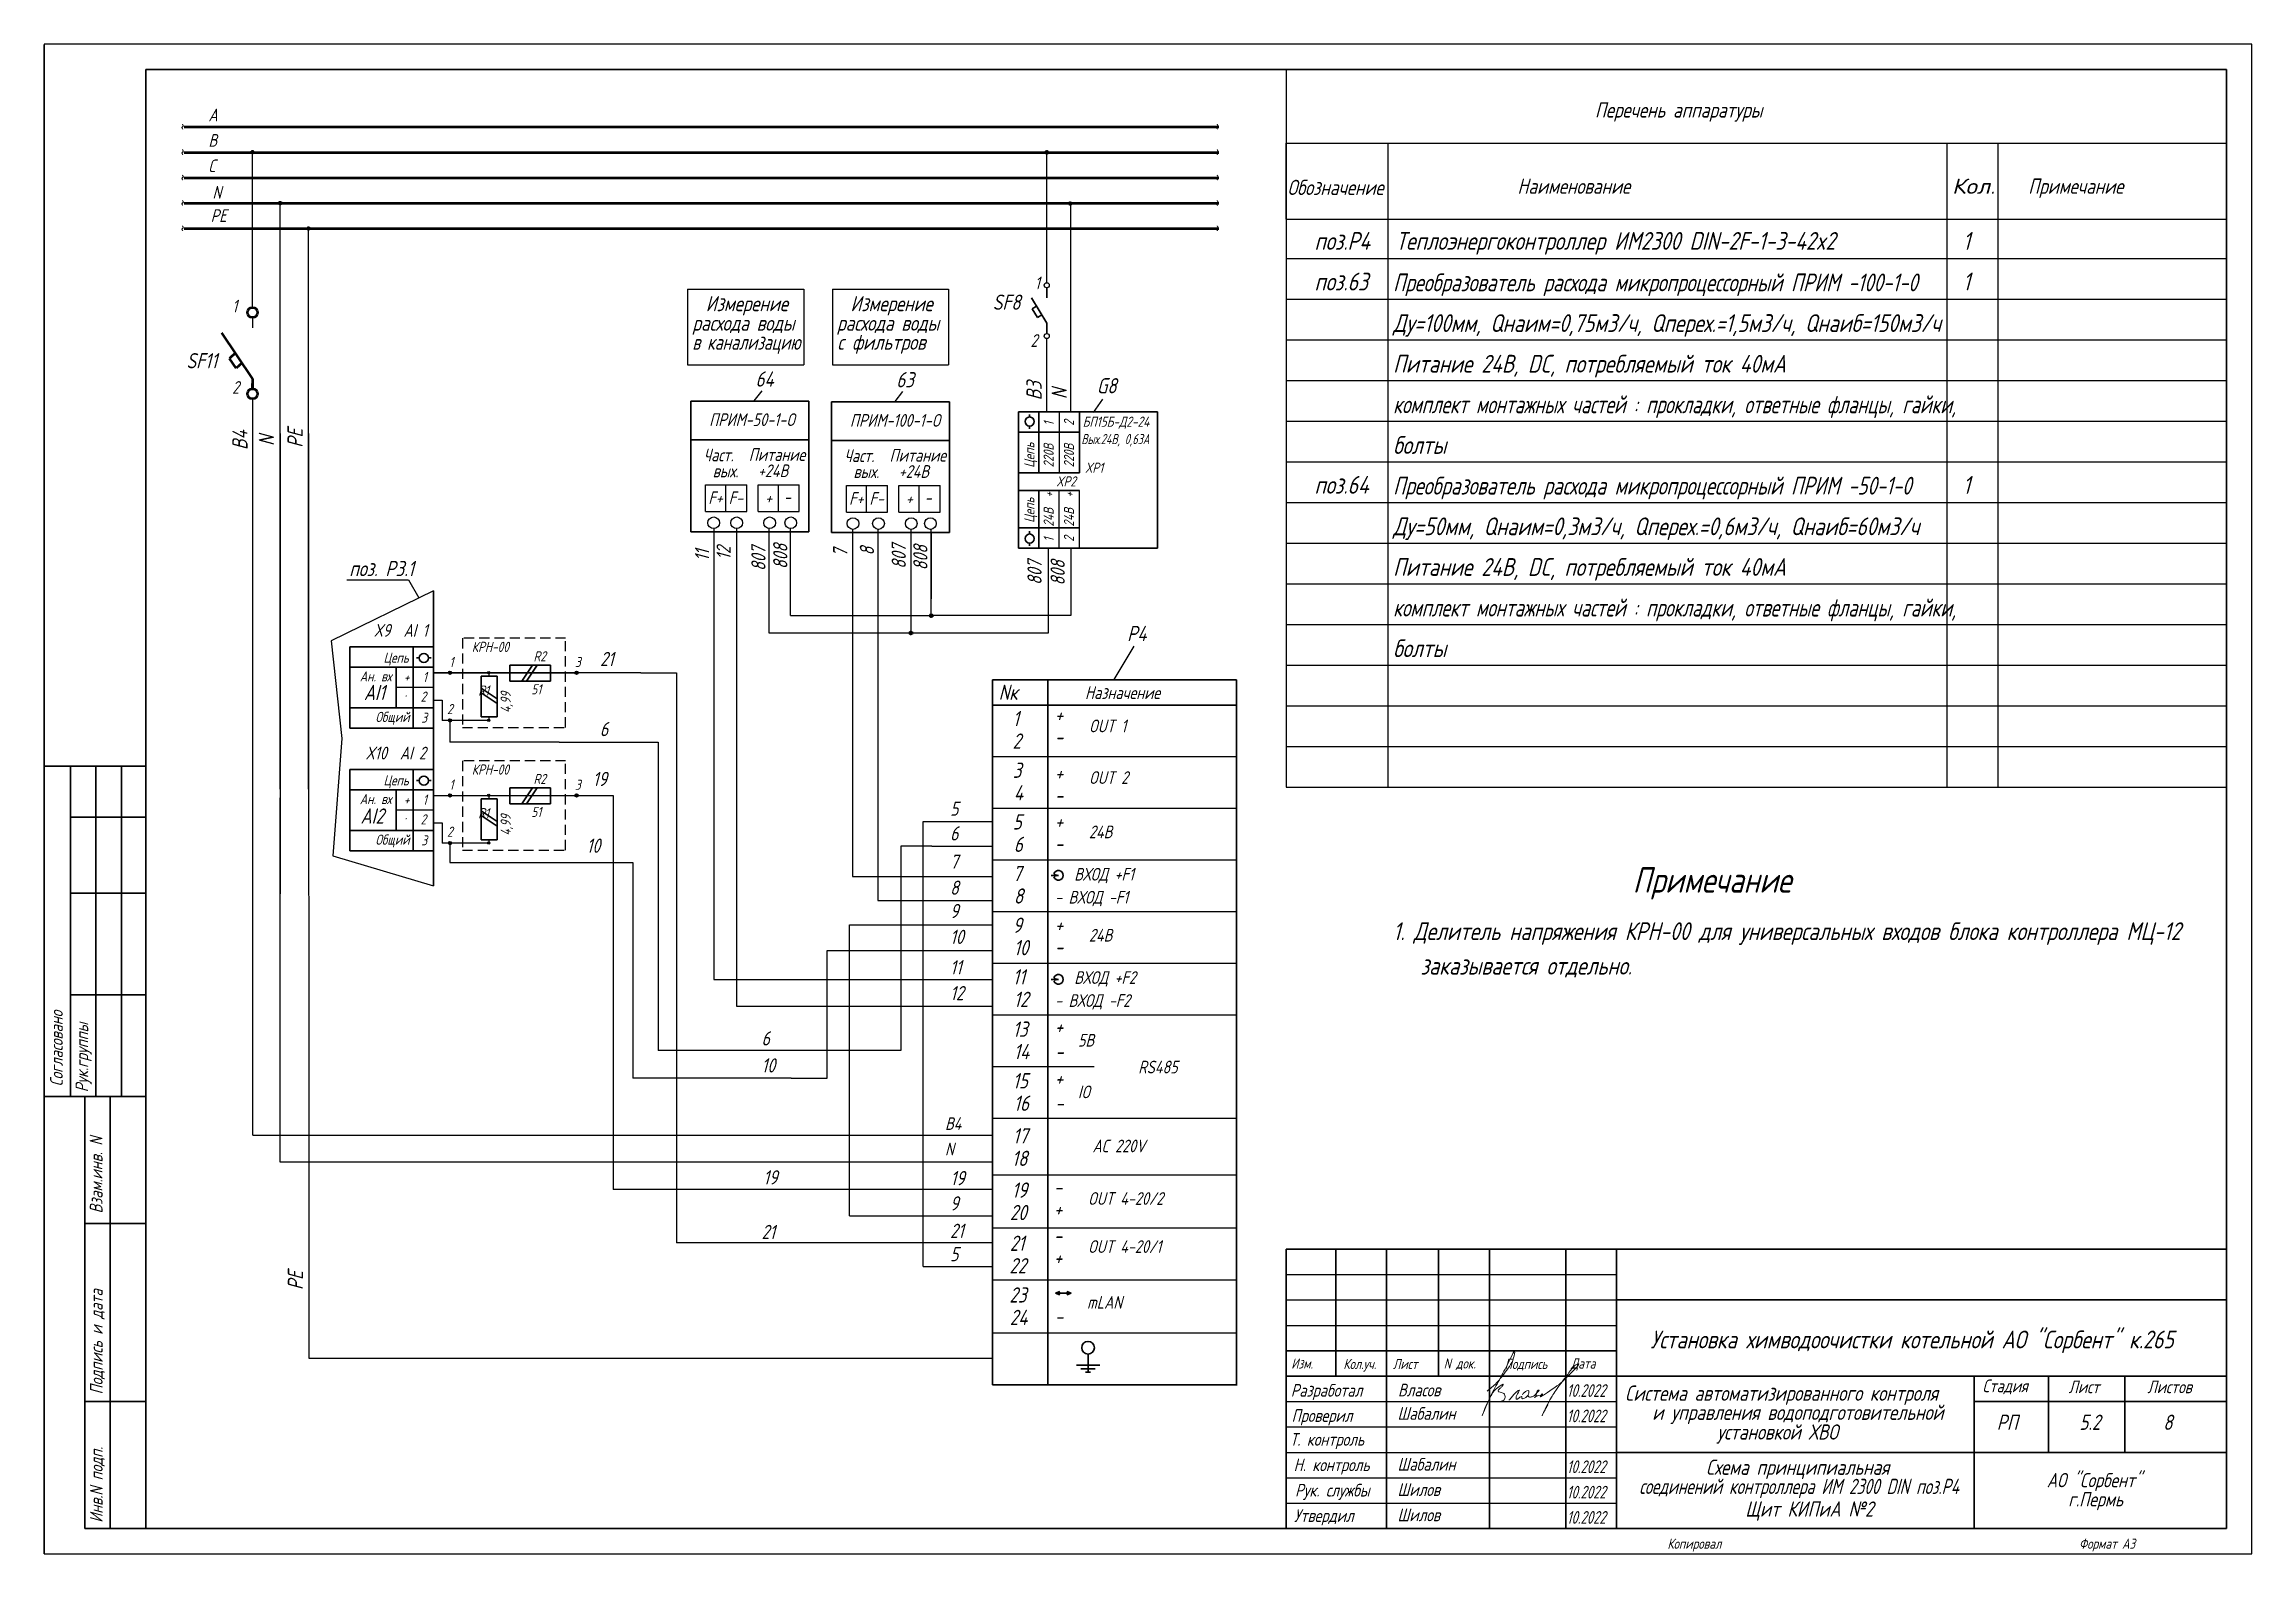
# Model space of a CAD drawing. Header units: millimetres. Extents: x 1131 to 1566, y -622 to -325.
import ezdxf
from ezdxf.enums import TextEntityAlignment as Align

# ---------------------------------------------------------------- set-up
doc = ezdxf.new("R2010")
doc.units = ezdxf.units.MM
doc.linetypes.add('HIDDEN', pattern=[0.375, 0.25, -0.125])
doc.layers.add('MAIN', color=7, linetype='Continuous', lineweight=50)
doc.layers.add('Текст', color=7, linetype='Continuous', lineweight=50)
doc.layers.add('АСУТП', color=7, linetype='Continuous')
doc.layers.add('проводка', color=184, linetype='Continuous')
doc.styles.add('GOST тип А', font='GOST_A.TTF', dxfattribs={"oblique": 15})
doc.styles.add('ROMANC', font='GOST_A.TTF', dxfattribs={"height": 2.5})
doc.styles.get("Standard").update_dxf_attribs({"font": 'GOST_A.TTF', "oblique": 15})
doc.styles.add('АСУТП', font='GOST_A.TTF', dxfattribs={"oblique": 15})

# ---------------------------------------------------------------- blocks, each defined once
blk = doc.blocks.new('Власов')
at = {"layer": 'проводка', "lineweight": 18}
for points in [[(-0.58, 2.47), (1.27, 4.07), (2.73, 5.82), (3.82, 7.33), (4.64, 9.02), (4.84, 10.28), (4.04, 8.93), (3.16, 7.2), (1.39, 3.86), (0.52, 2.26), (-1.55, -2.37), (-0.72, -0.35), (0.34, 1.8), (1.73, 3.31), (2.62, 3.78), (2.31, 3.3), (1.91, 2.96), (1.61, 2.44), (2.21, 2.21), (2.85, 1.83), (2.99, 1.4), (2.77, 0.75), (2.36, 0.49), (2.18, 0.43), (2.07, 0.4), (1.98, 0.4)], [(3.73, 0.66), (4.37, 1.39), (4.91, 2.01), (5.22, 2.29), (5.78, 2.66), (5.59, 2.28), (5.16, 1.05), (5.19, 0.9), (5.7, 1.1), (6.25, 1.38), (6.27, 1.2), (6.3, 1.02), (7.02, 1.21), (7.63, 2.13), (7.63, 2.52), (6.76, 2.22), (6.42, 1.7)]]:
    blk.add_spline(points, degree=3, dxfattribs=at)
for points, knots in [([(9.73, 1.6), (9.73, 1.6), (10.28, 1.61), (10.33, 1.73), (10.3, 1.95), (10.1, 1.88), (9.94, 1.44), (9.82, 1.2), (10.65, 1.75), (14.06, 4.01), (14.83, 4.98), (18.2, 8.2), (16.58, 7.61), (15.42, 5.89), (12.84, 2.54), (12.14, 1.35), (11.17, -0.37), (10.2, -2.51), (10.72, -1.41), (10.96, -1), (11.17, -0.6), (11.31, -0.38), (11.4, -0.29)], [5.202172, 5.202172, 5.202172, 5.202172, 5.207482, 5.981017, 6.074049, 6.477149, 7.534813, 8.416864, 10.873297, 16.080912, 19.105162, 21.731982, 23.469351, 25.755203, 29.311429, 34.513333, 38.416271, 38.862024, 39.053994, 43.961574, 49.897464, 51.239132, 51.239132, 51.239132, 51.239132]), ([(7.53, 1.66), (7.5, 1.54), (7.54, 1.28), (8.01, 1.24), (8.83, 1.57), (9.1, 2.08), (9.9, 2.69), (9.43, 2.64), (9.3, 2.52), (9.14, 2.21), (9.04, 1.25), (8.71, 1.13), (8.92, 1.39), (9.3, 1.54), (9.6, 1.6)], [0, 0, 0, 0, 0.614094, 1.118723, 1.807789, 3.045572, 4.744461, 5.191863, 5.576495, 6.389957, 8.441618, 9.345517, 10.182193, 10.758393, 10.758393, 10.758393, 10.758393])]:
    blk.add_open_spline(points, degree=3, knots=knots, dxfattribs=at)

msp = doc.modelspace()

# ---------------------------------------------------------------- hatches: boundary and pattern name
h = msp.add_hatch(color=256)
edge = h.paths.add_edge_path()
edge.add_arc((1211.13, -448.45), 0.327, 0, 360)
h = msp.add_hatch(color=256)
edge = h.paths.add_edge_path()
edge.add_arc((1236.05, -448.45), 0.327, 0, 360)
h = msp.add_hatch(color=256)
edge = h.paths.add_edge_path()
edge.add_arc((1211.13, -457.84), 0.327, 0, 360)
h = msp.add_hatch(color=256)
edge = h.paths.add_edge_path()
edge.add_arc((1211.13, -457.84), 0.327, 0, 360)
h = msp.add_hatch(color=256)
edge = h.paths.add_edge_path()
edge.add_arc((1211.13, -472.6), 0.327, 0, 360)
h = msp.add_hatch(color=256)
edge = h.paths.add_edge_path()
edge.add_arc((1236.05, -472.6), 0.327, 0, 360)
h = msp.add_hatch(color=256)
edge = h.paths.add_edge_path()
edge.add_arc((1211.13, -481.99), 0.327, 0, 360)

# ---------------------------------------------------------------- linework, layer by layer
at = {"color": 7}
for p, q in [((1565.65, -324.74), (1131.28, -324.74)), ((1131.28, -324.74), (1131.28, -621.87)), ((1565.65, -621.87), (1565.65, -324.74)), ((1257.89, -372.96), (1280.75, -372.96)), ((1286.36, -372.96), (1309.22, -372.96)), ((1257.89, -387.86), (1280.75, -387.86)), ((1286.36, -387.86), (1309.22, -387.86)), ((1131.28, -621.87), (1565.65, -621.87))]:
    msp.add_line(p, q, dxfattribs=at)
at = {"color": 0}
msp.add_line((1131.28, -621.87), (1131.28, -324.87), dxfattribs=at)
at = {"color": 250}
msp.add_line((1131.28, -621.87), (1131.28, -325.05), dxfattribs=at)
for p, q in [((1131.28, -621.87), (1131.28, -325.11)), ((1177.7, -471.4), (1177.7, -356)), ((1183.32, -471.4), (1183.32, -361.04)), ((1257.89, -372.96), (1257.89, -387.86)), ((1280.75, -372.96), (1280.75, -387.86)), ((1286.36, -372.96), (1286.36, -387.86)), ((1309.22, -372.96), (1309.22, -387.86)), ((1172.32, -471.4), (1172.32, -394.55)), ((1271, -394.91), (1272.52, -392.98)), ((1298.7, -395.05), (1300.21, -393.12)), ((1261.42, -416.74), (1261.42, -411.47)), ((1261.42, -411.47), (1269.52, -411.47)), ((1271.77, -416.74), (1271.77, -411.47)), ((1271.77, -411.47), (1279.86, -411.47)), ((1289.11, -416.88), (1289.11, -411.62)), ((1289.11, -411.62), (1297.21, -411.62)), ((1299.46, -416.88), (1299.46, -411.62)), ((1299.46, -411.62), (1307.56, -411.62)), ((1263.02, -420.06), (1263.02, -508.8)), ((1267.52, -420.08), (1267.52, -514.05)), ((1273.93, -440.66), (1273.93, -420.1)), ((1278.13, -437.22), (1278.13, -420.1)), ((1305.83, -437.22), (1305.83, -420.23)), ((1328.85, -423.93), (1328.85, -432.23)), ((1333.25, -423.95), (1333.25, -432.61)), ((1207.89, -432.31), (1187.74, -442.16)), ((1190.83, -430.14), (1202.94, -430.14)), ((1202.94, -430.14), (1204.98, -433.74)), ((1328.85, -432.23), (1328.85, -440.64)), ((1333.25, -432.61), (1333.25, -437.22)), ((1207.89, -443.34), (1207.89, -434.75)), ((1278.13, -437.22), (1305.83, -437.22)), ((1333.25, -437.22), (1305.83, -437.22)), ((1187.74, -442.16), (1189.87, -461.43)), ((1301.83, -440.64), (1273.93, -440.64)), ((1328.85, -440.64), (1301.83, -440.64)), ((1248.7, -448.45), (1207.89, -448.45)), ((1218.75, -448.45), (1218.75, -449.14)), ((1222.91, -448.45), (1236.4, -448.45)), ((1248.7, -448.45), (1255.67, -448.45)), ((1255.67, -448.45), (1255.67, -560.68)), ((1209.57, -453.85), (1209.57, -457.83)), ((1365.85, -454.85), (1317.87, -454.85)), ((1218.75, -457.83), (1209.57, -457.83)), ((1211.13, -457.84), (1211.13, -461.88)), ((1211.13, -457.84), (1211.13, -462.11)), ((1218.75, -457.16), (1218.75, -457.83)), ((1189.87, -461.43), (1188.05, -484.46)), ((1232.64, -462.11), (1211.13, -462.11)), ((1232.64, -462.11), (1252.09, -462.11)), ((1252.09, -462.11), (1252.09, -522.79)), ((1365.85, -465.01), (1317.87, -465.01)), ((1218.75, -472.59), (1218.75, -473.28)), ((1222.91, -472.59), (1236.4, -472.59)), ((1236.05, -472.6), (1243.21, -472.6)), ((1243.21, -472.6), (1243.21, -550.18)), ((1304.21, -477.75), (1317.87, -477.75)), ((1304.21, -524.68), (1304.21, -477.75)), ((1365.85, -475.18), (1317.87, -475.18)), ((1209.57, -477.99), (1209.57, -481.98)), ((1218.75, -481.98), (1209.57, -481.98)), ((1211.13, -481.99), (1211.13, -485.82)), ((1218.75, -481.31), (1218.75, -481.98)), ((1188.05, -484.46), (1207.89, -490.41)), ((1211.13, -485.82), (1247.08, -485.82)), ((1247.08, -485.82), (1247.08, -528.28)), ((1305.96, -482.6), (1299.84, -482.6)), ((1299.84, -482.6), (1299.84, -522.79)), ((1305.96, -482.6), (1317.87, -482.6)), ((1365.85, -485.34), (1317.87, -485.34)), ((1290.31, -488.54), (1317.88, -488.54)), ((1295.31, -493.29), (1317.88, -493.29)), ((1289.74, -498.04), (1317.87, -498.04)), ((1289.74, -555.32), (1289.74, -498.04)), ((1365.85, -495.51), (1317.87, -495.51)), ((1285.33, -503.11), (1317.87, -503.11)), ((1285.33, -528.28), (1285.33, -503.11)), ((1365.85, -505.67), (1317.87, -505.67)), ((1263.02, -508.8), (1317.88, -508.8)), ((1267.52, -514.05), (1317.88, -514.05)), ((1365.85, -515.84), (1317.87, -515.84)), ((1299.84, -522.79), (1252.09, -522.79)), ((1304.21, -565.33), (1304.21, -524.68)), ((1278.26, -528.28), (1247.08, -528.28)), ((1278.26, -528.28), (1285.33, -528.28)), ((1337.88, -526), (1317.87, -526)), ((1337.88, -526), (1317.87, -526)), ((1365.85, -536.17), (1317.87, -536.17)), ((1172.32, -539.48), (1317.87, -539.48)), ((1177.68, -544.73), (1317.88, -544.73)), ((1317.87, -550.18), (1243.21, -550.18)), ((1365.85, -547.34), (1317.89, -547.34)), ((1289.74, -555.32), (1317.87, -555.32)), ((1365.85, -557.8), (1317.89, -557.8)), ((1275.49, -560.68), (1255.67, -560.68)), ((1317.87, -560.68), (1275.49, -560.68)), ((1317.87, -588.61), (1317.87, -561.18)), ((1304.21, -565.33), (1317.87, -565.33)), ((1365.85, -567.99), (1317.89, -567.99)), ((1365.85, -578.44), (1317.89, -578.44)), ((1183.33, -583.38), (1317.87, -583.38)), ((1366.03, -588.61), (1317.87, -588.61)), ((1365.85, -588.61), (1317.89, -588.61))]:
    msp.add_line(p, q)
at = {"color": 7, "lineweight": 30}
for p, q in [((1151.28, -616.87), (1151.28, -329.74)), ((1151.28, -329.74), (1560.65, -329.74)), ((1560.65, -329.74), (1560.65, -616.87)), ((1205.09, -445.54), (1204.57, -445.54)), ((1207.42, -445.54), (1206.89, -445.54)), ((1205.09, -469.68), (1204.57, -469.68)), ((1207.42, -469.68), (1206.89, -469.68)), ((1560.65, -616.87), (1151.28, -616.87))]:
    msp.add_line(p, q, dxfattribs=at)
at = {"linetype": 'Continuous'}
for p, q in [((1375.65, -329.74), (1375.65, -359.2)), ((1328.54, -371.69), (1328.54, -346.04)), ((1375.65, -344.2), (1560.65, -344.2)), ((1375.65, -359.2), (1375.65, -344.2)), ((1395.65, -344.2), (1395.65, -470.96)), ((1505.65, -344.2), (1505.65, -470.96)), ((1515.65, -344.2), (1515.65, -470.96)), ((1333.2, -356.18), (1333.2, -397.24)), ((1375.65, -359.2), (1560.65, -359.2)), ((1375.65, -359.2), (1375.65, -470.96)), ((1375.65, -366.96), (1560.65, -366.96)), ((1375.65, -374.96), (1560.65, -374.96)), ((1328.54, -397.24), (1328.54, -382.69)), ((1375.65, -382.96), (1560.65, -382.96)), ((1375.65, -390.96), (1560.65, -390.96)), ((1375.65, -398.96), (1560.65, -398.96)), ((1172.32, -539.48), (1172.32, -401.34)), ((1177.7, -401.34), (1177.68, -544.73)), ((1183.32, -401.34), (1183.33, -583.38)), ((1375.65, -406.96), (1560.65, -406.96)), ((1375.65, -414.96), (1560.65, -414.96)), ((1375.65, -422.96), (1560.65, -422.96)), ((1375.65, -430.96), (1560.65, -430.96)), ((1375.65, -438.96), (1560.65, -438.96)), ((1375.65, -446.96), (1560.65, -446.96)), ((1375.65, -454.96), (1560.65, -454.96)), ((1375.65, -462.96), (1560.65, -462.96)), ((1172.32, -492), (1172.32, -471.4)), ((1177.7, -471.4), (1177.7, -492)), ((1183.32, -471.4), (1183.32, -492)), ((1375.65, -470.96), (1560.65, -470.96))]:
    msp.add_line(p, q, dxfattribs=at)
at = {"lineweight": 30}
for p, q in [((1328.54, -374.69), (1328.54, -372.69)), ((1328.54, -379.69), (1325.54, -374.69)), ((1326.53, -376.33), (1325.67, -376.85)), ((1325.67, -376.85), (1326.7, -378.56)), ((1326.7, -378.56), (1327.56, -378.05)), ((1328.54, -381.69), (1328.54, -379.69)), ((1325.17, -397.6), (1325.17, -398.12)), ((1325.17, -399.92), (1325.17, -400.45)), ((1325.17, -421.15), (1325.17, -420.62)), ((1325.17, -423.48), (1325.17, -422.95)), ((1207.89, -490.41), (1207.89, -432.31)), ((1230.93, -446.94), (1222.91, -446.94)), ((1222.91, -446.94), (1222.91, -450.11)), ((1225.27, -450.11), (1227.38, -446.94)), ((1226.19, -450.11), (1228.3, -446.94)), ((1230.93, -450.11), (1230.93, -446.94)), ((1217.24, -449.14), (1217.24, -457.16)), ((1220.41, -449.14), (1217.24, -449.14)), ((1217.24, -451.5), (1220.41, -453.61)), ((1220.41, -457.16), (1220.41, -449.14)), ((1222.91, -450.11), (1230.93, -450.11)), ((1317.87, -588.61), (1317.87, -449.85)), ((1217.24, -452.42), (1220.41, -454.53)), ((1217.24, -457.16), (1220.41, -457.16)), ((1217.24, -473.28), (1217.24, -481.31)), ((1220.41, -473.28), (1217.24, -473.28)), ((1220.41, -481.31), (1220.41, -473.28)), ((1230.93, -471.08), (1222.91, -471.08)), ((1222.91, -471.08), (1222.91, -474.25)), ((1225.27, -474.25), (1227.38, -471.08)), ((1226.19, -474.25), (1228.3, -471.08)), ((1230.93, -474.25), (1230.93, -471.08)), ((1217.24, -475.64), (1220.41, -477.75)), ((1217.24, -476.57), (1220.41, -478.68)), ((1222.91, -474.25), (1230.93, -474.25)), ((1217.24, -481.31), (1220.41, -481.31)), ((1329.38, -488.33), (1330.84, -488.33)), ((1330.84, -488.33), (1330.03, -488.17)), ((1330.03, -488.17), (1330.03, -488.49)), ((1330.84, -488.33), (1330.03, -488.49)), ((1329.38, -508.81), (1330.84, -508.81)), ((1330.84, -508.81), (1330.03, -508.64)), ((1330.03, -508.64), (1330.03, -508.97)), ((1330.84, -508.81), (1330.03, -508.97)), ((1330.27, -570.55), (1331.09, -570.23)), ((1330.27, -570.55), (1332.93, -570.55)), ((1330.27, -570.55), (1331.09, -570.87)), ((1333.32, -570.55), (1330.66, -570.55)), ((1333.32, -570.55), (1332.5, -570.23)), ((1333.32, -570.55), (1332.5, -570.87)), ((1336.67, -584.7), (1334.39, -584.7)), ((1336.67, -585.44), (1335.28, -585.44)), ((1336.67, -586.13), (1336.18, -586.13)), ((1336.67, -582.56), (1336.67, -584.7)), ((1336.67, -584.7), (1336.67, -586.13)), ((1336.67, -584.7), (1338.96, -584.7)), ((1336.67, -585.44), (1338.07, -585.44)), ((1336.67, -586.13), (1337.12, -586.13))]:
    msp.add_line(p, q, dxfattribs=at)
at = {"linetype": 'Continuous', "lineweight": 30}
for p, q in [((1322.97, -397.12), (1322.97, -423.95)), ((1350.32, -397.12), (1322.97, -397.12)), ((1350.32, -423.95), (1350.32, -397.12)), ((1322.97, -423.95), (1350.32, -423.95))]:
    msp.add_line(p, q, dxfattribs=at)
at = {"lineweight": 30, "ltscale": 0.5}
for p, q in [((1322.97, -397.12), (1322.97, -409.12)), ((1326.97, -397.12), (1326.97, -409.12)), ((1334.97, -397.12), (1334.97, -409.12)), ((1322.97, -401.12), (1334.97, -401.12)), ((1322.97, -409.12), (1334.97, -409.12)), ((1322.97, -423.95), (1322.97, -412.6)), ((1322.97, -412.6), (1334.97, -412.6)), ((1326.97, -423.95), (1326.97, -412.6)), ((1322.97, -419.95), (1334.97, -419.95)), ((1317.87, -449.85), (1365.85, -449.85)), ((1328.75, -449.85), (1328.75, -588.61)), ((1365.85, -449.85), (1365.85, -588.61)), ((1317.87, -454.85), (1365.85, -454.85)), ((1317.87, -588.61), (1366.03, -588.61))]:
    msp.add_line(p, q, dxfattribs=at)
at = {"ltscale": 0.5}
for p, q in [((1330.97, -397.12), (1330.97, -409.12)), ((1330.97, -423.95), (1330.97, -412.6))]:
    msp.add_line(p, q, dxfattribs=at)
at = {"lineweight": -3, "ltscale": 0.5}
msp.add_line((1334.97, -423.95), (1334.97, -412.6), dxfattribs=at)
at = {"color": 7, "lineweight": 30, "ltscale": 0.5}
for p, q in [((1207.89, -443.34), (1191.43, -443.34)), ((1191.43, -443.34), (1191.43, -459.34)), ((1207.89, -447.34), (1191.43, -447.34)), ((1200.54, -447.34), (1200.54, -455.34)), ((1203.89, -443.34), (1203.89, -459.34)), ((1207.89, -443.34), (1207.89, -483.49)), ((1207.89, -455.34), (1191.43, -455.34)), ((1191.43, -459.34), (1207.89, -459.34)), ((1207.89, -467.49), (1191.43, -467.49)), ((1191.43, -467.49), (1191.43, -483.49)), ((1203.89, -467.49), (1203.89, -483.49)), ((1207.89, -471.49), (1191.43, -471.49)), ((1200.54, -471.49), (1200.54, -479.48)), ((1207.89, -479.48), (1191.43, -479.48)), ((1191.43, -483.49), (1207.89, -483.49))]:
    msp.add_line(p, q, dxfattribs=at)
at = {"color": 7, "linetype": 'Continuous'}
msp.add_line((1345.7, -443.24), (1341.77, -449.81), dxfattribs=at)
at = {"color": 7, "ltscale": 0.5}
for p, q in [((1207.89, -451.34), (1200.54, -451.34)), ((1207.89, -448.45), (1210.86, -448.45)), ((1211.4, -448.45), (1222.91, -448.45)), ((1207.89, -455.34), (1200.54, -455.34)), ((1207.89, -453.85), (1209.57, -453.85)), ((1207.89, -472.59), (1210.86, -472.59)), ((1211.4, -472.59), (1222.91, -472.59)), ((1207.89, -475.49), (1200.54, -475.49)), ((1207.89, -479.49), (1200.54, -479.49)), ((1207.89, -477.99), (1209.57, -477.99))]:
    msp.add_line(p, q, dxfattribs=at)
at = {"color": 0, "linetype": 'ByBlock', "lineweight": 30}
for p, q in [((1375.65, -561.9), (1375.65, -616.85)), ((1511.02, -616.85), (1511.02, -586.9)), ((1525.65, -601.9), (1525.65, -586.9)), ((1540.65, -601.9), (1540.65, -586.9)), ((1511.02, -591.9), (1560.65, -591.9))]:
    msp.add_line(p, q, dxfattribs=at)
at = {"color": 0, "linetype": 'Continuous', "lineweight": 30}
for p, q in [((1375.65, -561.9), (1560.65, -561.9)), ((1385.4, -561.9), (1385.4, -586.9)), ((1395.4, -561.9), (1395.4, -616.9)), ((1405.65, -561.9), (1405.65, -586.9)), ((1415.65, -561.9), (1415.65, -616.9)), ((1430.65, -561.9), (1430.65, -616.9)), ((1440.65, -561.9), (1440.65, -616.9)), ((1440.65, -571.9), (1560.65, -571.9)), ((1375.65, -581.9), (1440.65, -581.9)), ((1375.65, -586.9), (1560.65, -586.9)), ((1440.65, -601.9), (1560.65, -601.9))]:
    msp.add_line(p, q, dxfattribs=at)
at = {"color": 0, "linetype": 'Continuous'}
for p, q in [((1375.65, -566.9), (1440.65, -566.9)), ((1375.65, -571.9), (1440.65, -571.9)), ((1375.65, -576.9), (1440.65, -576.9)), ((1375.65, -591.9), (1440.65, -591.9)), ((1375.65, -596.9), (1440.65, -596.9)), ((1375.65, -596.9), (1440.65, -596.9)), ((1375.65, -601.9), (1440.65, -601.9)), ((1375.65, -606.9), (1440.65, -606.9)), ((1375.65, -611.9), (1440.65, -611.9))]:
    msp.add_line(p, q, dxfattribs=at)
at = {"linetype": 'HIDDEN', "ltscale": 8}
for points in [[(1233.88, -441.66), (1213.58, -441.66), (1213.58, -459.22), (1233.88, -459.22)], [(1233.88, -465.81), (1213.58, -465.81), (1213.58, -483.37), (1233.88, -483.37)]]:
    msp.add_lwpolyline(points, close=True, dxfattribs=at)
at = {"lineweight": 50, "ltscale": 0.5}
for centre in [(1172.26, -346.02), (1328.54, -346.04), (1177.7, -356.02), (1333.18, -356.09), (1183.32, -361.04), (1305.83, -437.22), (1301.83, -440.64)]:
    msp.add_circle(centre, 0.208, dxfattribs=at)
for centre, radius in [((1328.54, -372.19), 0.5), ((1328.54, -382.19), 0.5), ((1263.01, -418.95), 1.15), ((1267.54, -418.95), 1.15), ((1274.02, -418.95), 1.15), ((1278.17, -418.95), 1.15), ((1290.42, -419.09), 1.15), ((1295.44, -419.09), 1.15), ((1301.88, -419.09), 1.15), ((1305.66, -419.09), 1.15), ((1211.13, -448.45), 0.327), ((1218.75, -448.45), 0.227), ((1236.05, -448.45), 0.327), ((1211.13, -457.84), 0.327), ((1211.13, -457.84), 0.327), ((1218.75, -457.83), 0.227), ((1211.13, -472.6), 0.327), ((1218.75, -472.6), 0.227), ((1236.05, -472.6), 0.327), ((1211.13, -481.99), 0.327), ((1218.75, -481.98), 0.227)]:
    msp.add_circle(centre, radius)
at = {"linetype": 'Continuous', "lineweight": 30}
for centre in [(1325.17, -399.02), (1325.17, -422.05)]:
    msp.add_circle(centre, 0.9, dxfattribs=at)
at = {"color": 7, "linetype": 'Continuous', "lineweight": 30}
for centre in [(1205.99, -445.54), (1205.99, -469.68)]:
    msp.add_circle(centre, 0.9, dxfattribs=at)
at = {"lineweight": 30}
msp.add_circle((1336.67, -581.31), 1.25, dxfattribs=at)
for centre in [(1330.84, -488.33), (1330.84, -508.81)]:
    msp.add_arc(centre, 0.948, 200.0596, 159.9404, dxfattribs=at)
at = {"layer": 'MAIN', "color": 7, "linetype": 'Continuous', "lineweight": 50}
for p, q in [((1158.84, -341.04), (1362.42, -341.04)), ((1158.84, -346.04), (1362.42, -346.04)), ((1158.84, -351.04), (1362.42, -351.04)), ((1158.84, -356.04), (1362.42, -356.04)), ((1158.84, -361.04), (1362.42, -361.04)), ((1172.26, -390.55), (1166.26, -381.55)), ((1168.94, -385.52), (1167.75, -386.59)), ((1169.05, -388.54), (1167.75, -386.59)), ((1170.25, -387.49), (1169.05, -388.54)), ((1172.26, -390.55), (1172.26, -392.55)), ((1172.26, -392.55), (1172.26, -391.55))]:
    msp.add_line(p, q, dxfattribs=at)
at = {"layer": 'MAIN', "color": 7, "linetype": 'Continuous', "lineweight": -3}
for p, q in [((1172.26, -345.62), (1172.26, -345.62)), ((1172.26, -360.26), (1172.26, -346.04)), ((1172.26, -355.26), (1172.26, -346.04)), ((1172.26, -376.55), (1172.26, -351.04)), ((1172.26, -373.55), (1172.26, -352.62)), ((1177.7, -355.62), (1177.7, -355.62)), ((1183.32, -360.63), (1183.32, -360.63)), ((1172.26, -378.55), (1172.26, -380.55)), ((1339.49, -394.64), (1337.7, -397.24))]:
    msp.add_line(p, q, dxfattribs=at)
at = {"layer": 'MAIN', "color": 7, "linetype": 'Continuous', "lineweight": 30}
for p, q in [((1131.28, -466.86), (1151.28, -466.86)), ((1136.48, -466.86), (1136.48, -531.86)), ((1141.48, -466.86), (1141.48, -531.86)), ((1146.48, -466.86), (1146.48, -531.86)), ((1136.48, -476.86), (1151.28, -476.86)), ((1136.48, -491.86), (1151.28, -491.86)), ((1136.48, -511.86), (1151.28, -511.86)), ((1131.28, -531.86), (1151.28, -531.86)), ((1139.28, -531.87), (1139.28, -556.87)), ((1144.28, -531.87), (1144.28, -616.87)), ((1139.28, -616.87), (1139.28, -556.87)), ((1139.28, -556.87), (1151.28, -556.87)), ((1139.28, -591.87), (1151.28, -591.87)), ((1139.28, -616.87), (1151.28, -616.87))]:
    msp.add_line(p, q, dxfattribs=at)
at = {"layer": 'MAIN', "color": 7, "linetype": 'Continuous', "lineweight": 50}
for centre in [(1172.26, -377.55), (1172.26, -393.55)]:
    msp.add_circle(centre, 1, dxfattribs=at)
at = {"layer": 'АСУТП', "color": 7, "linetype": 'Continuous', "lineweight": 30}
for p, q in [((1258.5, -420.74), (1258.5, -394.99)), ((1258.5, -394.99), (1281.74, -394.99)), ((1281.74, -420.74), (1281.74, -394.99)), ((1286.19, -420.88), (1286.19, -395.13)), ((1286.19, -395.13), (1309.44, -395.13)), ((1309.44, -420.88), (1309.44, -395.13)), ((1258.5, -402.61), (1281.74, -402.61)), ((1286.19, -402.75), (1309.44, -402.75)), ((1258.5, -420.74), (1281.74, -420.74)), ((1286.19, -420.88), (1309.44, -420.88))]:
    msp.add_line(p, q, dxfattribs=at)
at = {"layer": 'АСУТП', "color": 7, "linetype": 'Continuous'}
for p, q in [((1265.42, -416.74), (1265.42, -411.47)), ((1269.52, -416.74), (1269.52, -411.47)), ((1275.77, -416.74), (1275.77, -411.47)), ((1279.86, -416.74), (1279.86, -411.47)), ((1293.11, -416.88), (1293.11, -411.62)), ((1297.21, -416.88), (1297.21, -411.62)), ((1303.46, -416.88), (1303.46, -411.62)), ((1307.56, -416.88), (1307.56, -411.62)), ((1261.42, -416.74), (1265.42, -416.74)), ((1265.42, -416.74), (1269.52, -416.74)), ((1271.77, -416.74), (1275.77, -416.74)), ((1275.77, -416.74), (1279.86, -416.74)), ((1289.11, -416.88), (1293.11, -416.88)), ((1293.11, -416.88), (1297.21, -416.88)), ((1299.46, -416.88), (1303.46, -416.88)), ((1303.46, -416.88), (1307.56, -416.88)), ((1290.31, -420.24), (1290.31, -488.54)), ((1295.31, -420.23), (1295.31, -493.29)), ((1301.83, -420.24), (1301.83, -440.64)), ((1305.83, -420.88), (1305.83, -433.88))]:
    msp.add_line(p, q, dxfattribs=at)

# ---------------------------------------------------------------- block references
at = {"color": 0, "lineweight": 15}
msp.add_blockref('Власов', (1415.75, -592.3, -10), dxfattribs=at)

# ---------------------------------------------------------------- texts
at = {"linetype": 'Continuous', "style": 'GOST тип А', "oblique": 15}
for s, height, p in [('А', 2.5, (1163.6, -339.94)), ('Перечень аппаратуры', 3, (1436.4, -339.2)), ('В', 2.5, (1163.6, -344.94)), ('С', 2.5, (1163.6, -349.94)), ('Обозначение', 3, (1375.9, -354.44)), ('Наименование', 3, (1421.15, -354.2)), ('Примечание', 3, (1521.65, -354.2)), ('N', 2.5, (1164.4, -355.15)), ('РЕ', 2.5, (1164.04, -359.74)), ('Измерение', 3, (1261.46, -377.31)), ('Измерение', 3, (1289.93, -377.31)), ('расхода воды ', 3, (1258.81, -381.14)), ('расхода воды ', 3, (1287.27, -381.14)), ('c фильтров', 3, (1287.27, -384.89)), ('64', 3, (1271.24, -392.15)), ('63', 3, (1298.93, -392.29)), ('F+', 2.5, (1261.95, -415.28)), ('F-', 2.5, (1265.95, -415.28)), ('+', 2.5, (1273.1, -415.28)), ('_', 2.5, (1277.1, -414)), ('F+', 2.5, (1289.65, -415.42)), ('F-', 2.5, (1293.65, -415.42)), ('+', 2.5, (1300.79, -415.42)), ('_', 2.5, (1304.79, -414.14)), ('Nк', 3, (1319.08, -453.8)), ('1', 3, (1321.85, -458.98)), ('3', 3, (1321.85, -469.15)), ('5', 3, (1321.85, -479.31)), ('7', 3, (1321.85, -489.48)), ('9', 3, (1321.85, -499.64)), ('11', 3, (1321.85, -509.81)), ('13', 3, (1321.85, -520.1)), ('15', 3, (1321.85, -530.26)), ('17', 3, (1321.88, -541.11)), ('19', 3, (1321.68, -551.77)), ('21', 3, (1321.27, -562.24)), ('23', 3, (1321.19, -572.41)), ('Щит КИПиА №2', 3, (1465.98, -614.54))]:
    msp.add_text(s, height=height, dxfattribs=at).set_placement(p)
at = {"linetype": 'Continuous', "style": 'GOST тип А', "oblique": 15, "width": 1.441394}
msp.add_text('Кол.', height=3, dxfattribs=at).set_placement((1506.65, -354.2), (1515.15, -354.2), align=Align.FIT)
at = {"linetype": 'Continuous', "style": 'GOST тип А', "oblique": 15, "width": 0.9}
msp.add_text('в канализацию', height=3, dxfattribs=at).set_placement((1258.81, -384.89))
at = {"color": 7, "linetype": 'Continuous', "oblique": 15}
for s, height, p in [('В3', 3, (1327.54, -394.85)), ('N', 3, (1332.49, -394.61)), ('4,99', 2, (1223.09, -456.36)), ('4,99', 2, (1223.09, -480.5)), ('РЕ', 3, (1182.22, -569.96))]:
    msp.add_text(s, height=height, rotation=90, dxfattribs=at).set_placement(p)
at = {"linetype": 'Continuous', "oblique": 15}
for s, p in [('1', (1329.92, -399.86)), ('2', (1333.92, -399.86)), ('Цепь', (1326.13, -408.13)), ('220В', (1329.92, -408.06)), ('220В', (1333.92, -408.06)), ('Цепь', (1326.13, -418.96)), ('24В  +', (1329.92, -419.7)), ('24В  +', (1333.92, -419.7)), ('2', (1333.92, -422.69)), ('1', (1329.92, -422.69))]:
    msp.add_text(s, height=2, rotation=90, dxfattribs=at).set_placement(p)
at = {"color": 7, "linetype": 'Continuous', "oblique": 15}
for s, height, p in [('БП15Б-Д2-24', 2, (1335.61, -400.05)), ('XP1', 2, (1336.06, -409.12)), ('XP2', 2, (1330.39, -411.8)), ('X9  AI 1', 2.5, (1196.12, -441.37)), ('КРН-00', 2, (1215.42, -444.37)), ('Цепь', 2, (1198.04, -446.5)), ('1', 2, (1211, -447.35)), (' R2', 2, (1226.53, -446.22)), ('3', 2, (1235.71, -447.35)), ('Ан. вх', 2, (1193.38, -450.17)), ('AI1', 3, (1194.18, -453.83)), ('+', 2, (1202.04, -450.29)), ('1', 2, (1205.77, -450.29)), (' R1', 2, (1215.66, -452.96)), ('51', 2, (1227.12, -452.71)), ('.', 2, (1202.23, -453.19)), ('2', 2, (1205.33, -454.17)), ('2', 2, (1210.56, -456.6)), ('Общий', 2, (1196.47, -458.15)), ('3', 2, (1205.49, -458.3)), ('X10  AI 2', 2.5, (1194.5, -465.51)), ('Цепь', 2, (1198.04, -470.64)), ('КРН-00', 2, (1215.42, -468.51)), (' R2', 2, (1226.53, -470.37)), ('Ан. вх', 2, (1193.38, -474.32)), ('+', 2, (1202.04, -474.44)), ('1', 2, (1205.77, -474.44)), ('1', 2, (1211, -471.5)), ('3', 2, (1235.71, -471.5)), ('AI2', 3, (1193.52, -478.15)), ('.', 2, (1202.23, -477.33)), ('2', 2, (1205.33, -478.32)), (' R1', 2, (1215.66, -477.1)), ('51', 2, (1227.12, -476.85)), ('Общий', 2, (1196.47, -482.3)), ('3', 2, (1205.49, -482.44)), ('2', 2, (1210.56, -480.74)), ('Примечание', 5, (1443.82, -491.74)), ('Установка химводоочистки котельной АО "Сорбент" к.265', 3.5, (1447.34, -581.43)), ('Система автоматизированного контроля', 3, (1442.33, -591.74)), ('и управления водоподготовительной', 3, (1447.67, -595.51)), ('установкой ХВО', 3, (1460.42, -599.38))]:
    msp.add_text(s, height=height, dxfattribs=at).set_placement(p)
at = {"linetype": 'Continuous', "style": 'GOST тип А', "oblique": 15}
for s, p in [('B4', (1171.3, -404.62)), ('N', (1176.51, -403.82)), ('РЕ', (1182.15, -404.18))]:
    msp.add_text(s, height=3, rotation=90, dxfattribs=at).set_placement(p)
at = {"color": 7, "linetype": 'Continuous', "oblique": 15}
for s, height, style, p in [(' поз. Р3.1', 3, 'GOST тип А', (1189.77, -429.45)), ('21', 2.8, 'ROMANC', (1240.66, -447.15)), ('6', 2.8, 'ROMANC', (1240.61, -460.94)), ('19', 2.8, 'ROMANC', (1239.22, -470.76)), ('5', 2.8, 'ROMANC', (1309.52, -476.61)), ('10', 2.8, 'ROMANC', (1238, -483.89)), ('6', 2.8, 'ROMANC', (1309.52, -481.47)), ('7', 2.8, 'ROMANC', (1309.52, -487.03)), ('8', 2.8, 'ROMANC', (1309.52, -492.16)), ('9', 2.8, 'ROMANC', (1309.52, -496.75)), ('10', 2.8, 'ROMANC', (1309.52, -501.84)), ('11', 2.8, 'ROMANC', (1309.53, -507.82)), ('12', 2.8, 'ROMANC', (1309.53, -512.91)), ('6', 2.8, 'ROMANC', (1272.42, -521.81)), ('10', 2.8, 'ROMANC', (1272.42, -527.14)), ('В4', 2.5, 'ROMANC', (1308.53, -538.44)), ('N', 2.5, 'ROMANC', (1308.53, -543.44)), ('19', 2.8, 'ROMANC', (1272.78, -549.17)), ('19', 2.8, 'ROMANC', (1309.6, -549.32)), ('9', 2.8, 'ROMANC', (1309.52, -554.29)), ('21', 2.8, 'ROMANC', (1272.42, -559.91)), ('21', 2.8, 'ROMANC', (1309.52, -559.69)), ('5', 2.8, 'ROMANC', (1309.52, -564.28)), ('Стадия', 2.5, 'GOST тип А', (1512.65, -590.06)), ('Лист', 2.5, 'GOST тип А', (1529.58, -590.25)), ('Листов ', 2.5, 'GOST тип А', (1545.09, -590.25)), ('АО "Сорбент"', 2.8, 'GOST тип А', (1525.3, -608.76))]:
    msp.add_text(s, height=height, dxfattribs=dict(at, style=style)).set_placement(p)
at = {"linetype": 'Continuous', "oblique": 15}
for s, height, p in [('Назначение', 2.5, (1336.07, -453.63)), ('2', 3, (1321.81, -463.4)), ('+  ', 3, (1330.1, -458.21)), ('OUT 1', 2.5, (1336.84, -460.18)), ('- ', 3, (1330.1, -462.58)), ('+  ', 3, (1330.1, -469.71)), ('OUT 2', 2.5, (1336.84, -470.34)), ('4', 3, (1322.06, -473.57)), ('- ', 3, (1330.1, -474.08)), ('+  ', 3, (1330.1, -479.21)), ('6', 3, (1322.06, -483.73)), ('24В ', 2.5, (1336.84, -481.03)), ('- ', 3, (1330.1, -483.58)), ('   ВХОД +F1', 2.5, (1330.1, -489.37)), ('8', 3, (1322.06, -493.9)), ('- ВХОД -F1', 2.5, (1330.17, -493.89)), ('+  ', 3, (1330.1, -499.54)), ('24В ', 2.5, (1336.84, -501.36)), ('10', 3, (1322.06, -504.06)), ('- ', 3, (1330.1, -503.91)), ('   ВХОД +F2', 2.5, (1330.1, -509.7)), ('12', 3, (1322.06, -514.23)), ('- ВХОД -F2', 2.5, (1330.17, -514.22)), ('+  ', 3, (1330.1, -519.6)), ('5В ', 2.5, (1334.68, -522.04)), ('14', 3, (1322.06, -524.52)), ('- ', 3, (1330.17, -524.51)), ('RS485', 2.5, (1346.54, -527.31)), ('+  ', 3, (1330.1, -529.77)), ('IO ', 2.5, (1334.68, -532.2)), ('16', 3, (1322.06, -534.68)), ('- ', 3, (1330.17, -534.67)), ('18', 3, (1321.68, -545.53)), ('АС 220V', 2.5, (1337.54, -542.84)), ('- ', 3, (1329.91, -551.19)), ('OUT 4-20/2', 2.5, (1336.65, -553.18)), ('20', 3, (1321.27, -556.19)), ('+  ', 3, (1329.91, -555.52)), ('- ', 3, (1329.91, -560.74)), ('OUT 4-20/1', 2.5, (1336.65, -562.64)), ('22', 3, (1321.19, -566.66)), ('+  ', 3, (1329.91, -565.06)), ('mLAN', 2.5, (1336.47, -573.62)), ('24', 3, (1321.27, -576.83)), ('-  ', 3, (1330.1, -576.64))]:
    msp.add_text(s, height=height, dxfattribs=at).set_placement(p)
at = {"color": 0, "linetype": 'Continuous', "oblique": 15}
for s, height, style, p in [('Изм.', 2, 'GOST тип А', (1376.65, -585.4)), ('N док.', 2, 'GOST тип А', (1406.65, -585.4)), ('Дата', 2, 'GOST тип А', (1431.65, -585.4)), ('Разработал', 2.5, 'GOST тип А', (1376.56, -590.93)), ('Власов', 2.5, 'GOST тип А', (1397.65, -590.88)), ('Проверил', 2.5, 'GOST тип А', (1376.71, -595.9)), ('Шабалин', 2.5, 'GOST тип А', (1397.55, -595.49)), ('Т. контроль', 2.5, 'GOST тип А', (1376.4, -600.59)), ('Н. контроль', 2.5, 'GOST тип А', (1377.12, -605.59)), ('Шабалин', 2.5, 'GOST тип А', (1397.55, -605.49)), ('Рук. службы', 2.5, 'GOST тип А', (1377.4, -610.59)), ('Шилов', 2.5, 'АСУТП', (1397.55, -610.48)), ('г.Пермь', 2.8, 'GOST тип А', (1529.53, -612.52)), ('Утвердил', 2.5, 'GOST тип А', (1377.21, -615.59)), ('Шилов', 2.5, 'GOST тип А', (1397.55, -615.45))]:
    msp.add_text(s, height=height, dxfattribs=dict(at, style=style)).set_placement(p)
at = {"color": 7, "style": 'GOST тип А', "oblique": 15}
for s, p in [('Кол.уч.', (1386.9, -585.49)), ('Лист', (1396.65, -585.49)), ('Подпись', (1418.65, -585.49)), ('Копировал', (1450.65, -620.87)), ('Формат A3', (1531.65, -620.87))]:
    msp.add_text(s, height=2, dxfattribs=at).set_placement(p)
at = {"color": 0, "linetype": 'Continuous', "style": 'АСУТП', "oblique": 15, "width": 0.9}
for p in [(1430.86, -590.97), (1430.86, -595.97), (1430.86, -605.97), (1430.86, -610.97), (1430.86, -615.94)]:
    msp.add_text('10.2022', height=2.5, dxfattribs=at).set_placement(p)
at = {"layer": 'MAIN', "color": 7, "linetype": 'Continuous', "lineweight": -3, "style": 'GOST тип А', "oblique": 15}
for s, p in [('~', (1159.84, -342.04)), ('~', (1363.42, -342.04)), ('~', (1159.84, -347.04)), ('~', (1363.42, -347.04)), ('~', (1159.84, -352.04)), ('~', (1363.42, -352.04)), ('~', (1159.84, -357.04)), ('~', (1363.42, -357.04)), ('~', (1159.84, -362.04)), ('~', (1363.42, -362.04)), ('Согласовано', (1134.95, -529.86)), ('Рук.группы', (1139.95, -531.02)), ('Взам.инв. N', (1142.76, -554.87)), ('Подпись и дата', (1142.8, -590.49)), ('Инв.N подп.', (1142.8, -615.74))]:
    msp.add_text(s, height=2.5, rotation=90, dxfattribs=at).set_placement(p)
for s, height, p in [('поз.Р4', 3.5, (1381.22, -365.22)), ('Теплоэнергоконтроллер ИМ2300 DIN-2F-1-3-42x2', 3.5, (1397.24, -365.22)), ('1', 3.5, (1508.8, -365.22)), ('поз.63', 3.5, (1381.22, -373.22)), ('1', 3.5, (1508.8, -373.19)), ('1', 2.5, (1168.26, -377.55)), ('SF11', 3, (1159.26, -388.55)), ('2', 2.5, (1168.26, -393.55)), ('поз.64', 3.5, (1381.22, -413.22)), ('1', 3.5, (1508.8, -413.25)), ('Схема принципиальная ', 3, (1458.25, -606.32))]:
    msp.add_text(s, height=height, dxfattribs=at).set_placement(p)
at = {"layer": 'MAIN', "color": 7, "linetype": 'Continuous', "lineweight": -3, "oblique": 15}
for s, height, p in [('1', 2.5, (1326.18, -372.98)), ('SF8', 3, (1317.9, -377.03)), ('2', 2.5, (1325.35, -384.32)), ('G8', 3, (1338.39, -393.47)), ('Р4', 3, (1344.36, -442.23))]:
    msp.add_text(s, height=height, dxfattribs=at).set_placement(p)
at = {"layer": 'MAIN', "color": 7, "linetype": 'Continuous', "lineweight": -3, "oblique": 15, "width": 0.9}
msp.add_text('Вых.24В, 0,63А', height=2, dxfattribs=at).set_placement((1335.34, -403.47))
at = {"layer": 'MAIN', "color": 7, "linetype": 'Continuous', "lineweight": -3, "oblique": 15}
for s, p in [('807', (1273.22, -428.43)), ('808', (1277.51, -428.06)), ('807', (1327.54, -431.18)), ('808', (1332.09, -431.29))]:
    msp.add_text(s, height=2.8, rotation=90, dxfattribs=at).set_placement(p)
at = {"layer": 'MAIN', "color": 7, "linetype": 'Continuous', "lineweight": -3, "style": 'GOST тип А', "oblique": 15, "width": 0.9}
msp.add_text('соединений контроллера ИМ 2300 DIN поз.Р4', height=3, dxfattribs=at).set_placement((1445.12, -610.09))
at = {"layer": 'АСУТП', "color": 7, "linetype": 'Continuous', "lineweight": -3, "style": 'АСУТП', "oblique": 15}
for s, width, p in [('Преобразователь расхода микропроцессорный ПРИМ -100-1-0', 0.95, (1396.69, -373.39)), ('комплект монтажных частей : прокладки, ответные фланцы, гайки,', 0.9, (1396.69, -397.39)), ('Преобразователь расхода микропроцессорный ПРИМ -50-1-0', 0.95, (1396.69, -413.39)), ('комплект монтажных частей : прокладки, ответные фланцы, гайки,', 0.9, (1396.69, -437.39))]:
    msp.add_text(s, height=3.5, dxfattribs=dict(at, width=width)).set_placement(p)
for s, p in [('Ду=100мм, Qнаим=0,75м3/ч, Qперех.=1,5м3/ч, Qнаиб=150м3/ч', (1396.69, -381.39)), ('Питание 24В, DC, потребляемый ток 40мА', (1396.69, -389.39)), ('болты', (1396.69, -405.39)), ('Ду=50мм, Qнаим=0,3м3/ч, Qперех.=0,6м3/ч, Qнаиб=60м3/ч', (1396.69, -421.39)), ('Питание 24В, DC, потребляемый ток 40мА', (1396.69, -429.39)), ('болты', (1396.69, -445.39)), ('1. Делитель напряжения КРН-00 для универсальных входов блока контроллера МЦ-12', (1396.69, -501.07)), ('   заказывается отдельно.', (1396.69, -507.87))]:
    msp.add_text(s, height=3.5, dxfattribs=at).set_placement(p)
at = {"layer": 'АСУТП', "color": 7, "linetype": 'Continuous', "style": 'АСУТП', "oblique": 15}
for s, p in [('ПРИМ-50-1-O', (1262.12, -399.9)), ('ПРИМ-100-1-O', (1289.81, -400.04)), ('Част.', (1261.02, -406.85)), ('вых.', (1262.81, -410)), ('Питание', (1269.91, -406.77)), ('+24В', (1271.71, -409.96)), ('Част.', (1288.71, -406.99)), ('Питание', (1297.61, -406.91)), ('+24В', (1299.41, -410.1)), ('вых.', (1290.5, -410.14))]:
    msp.add_text(s, height=2.5, dxfattribs=at).set_placement(p)
for s, p in [('11', (1262.12, -426.49)), ('12', (1266.37, -426.24)), ('7', (1289.31, -425.63)), ('8', (1294.56, -425.38)), ('807', (1300.83, -428.01)), ('808', (1305.08, -428.31))]:
    msp.add_text(s, height=2.8, rotation=90, dxfattribs=at).set_placement(p)
at = {"layer": 'Текст', "color": 7, "lineweight": -3, "style": 'GOST тип А', "oblique": 15}
for s, p in [('РП', (1515.45, -597.47, 10)), ('5.2', (1531.7, -597.47, 10)), ('8', (1548.2, -597.47, 10))]:
    msp.add_text(s, height=3, dxfattribs=at).set_placement(p)

doc.saveas('drawing.dxf')
